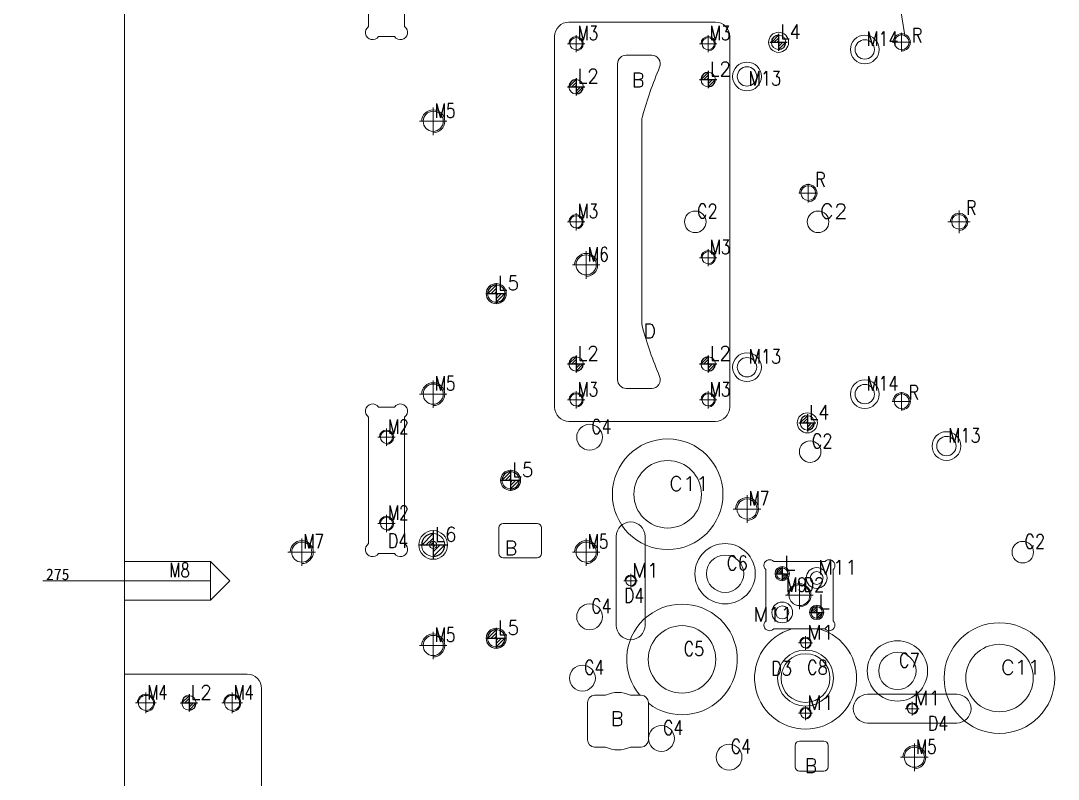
# Model space of a CAD drawing. Header units: millimetres. Extents: x 10529 to 13062, y 71179 to 72595.
# Drawn here: x 10529 to 11251, y 71543 to 72071 of the extents above; entities that cross this region are included whole.
import ezdxf

# ---------------------------------------------------------------- set-up
doc = ezdxf.new("R2010")
doc.units = ezdxf.units.MM
for name, pattern in [('CENTER', [0]), ('DASHED', [0]), ('HIDDEN', [0])]:
    doc.linetypes.add(name, pattern=pattern)
for name, color, linetype in [('CENTER', 1, 'CENTER'), ('dim', 4, 'Continuous'), ('UP', 7, 'Continuous'), ('UP_O', 40, 'Continuous')]:
    doc.layers.add(name, color=color, linetype=linetype)
doc.styles.add('_PUG_ERP', font='txt')
doc.styles.add('chinesef_fs', font='txt.shx', dxfattribs={"bigfont": 'gbcbig.shx'})
doc.dimstyles.new('_PUG_ERP', dxfattribs={"dimtxt": 8, "dimasz": 1.5, "dimexe": 0.5, "dimexo": 0.5, "dimgap": 0.5, "dimtad": 1, "dimtxsty": '_PUG_ERP', "dimblk": 'CLOSEDBLANK', "dimcen": 0, "dimclrd": 4, "dimclre": 4, "dimclrt": 3, "dimazin": 3, "dimtfac": 1, "dimtmove": 0, "dimatfit": 3, "dimldrblk": 'CLOSEDBLANK', "dimlwd": 9, "dimlwe": 9})

# ---------------------------------------------------------------- blocks, each defined once
blk = doc.blocks.new('*D735')
at = {"layer": 'Defpoints', "color": 0}
for p in [(12001.2, 72456), (12016.2, 72456), (10601.2, 71406)]:
    blk.add_point(p, dxfattribs=at)
at = {"layer": 'dim', "color": 4, "lineweight": 9}
for p, q in [((12001.7, 72456), (12010.2, 72456)), ((12010.2, 72456), (12013.2, 72456)), ((12013.2, 72456), (12043.75, 72456))]:
    blk.add_line(p, q, dxfattribs=at)
at = {"layer": 'dim', "color": 3, "lineweight": 13, "insert": (12030.22, 72460.5), "char_height": 8, "attachment_point": 5, "style": '_PUG_ERP'}
blk.add_mtext('1050', dxfattribs=at)
blk = doc.blocks.new('_ClosedBlank')
blk = doc.blocks.new('*D738')
at = {"layer": 'Defpoints', "color": 0}
for p in [(12001.2, 72471), (12001.2, 72456), (10601.2, 71406)]:
    blk.add_point(p, dxfattribs=at)
at = {"layer": 'dim', "color": 4, "lineweight": 9}
blk.add_line((12001.2, 72456.5), (12001.2, 72498.55), dxfattribs=at)
at = {"layer": 'dim', "color": 3, "lineweight": 13, "insert": (11996.7, 72485.02), "char_height": 8, "attachment_point": 5, "rotation": 90, "style": '_PUG_ERP'}
blk.add_mtext('1400', dxfattribs=at)
blk = doc.blocks.new('pg_hx_L0')
at = {"color": 230}
for p, q in [((-0.5, -0.003), (0, 0.497)), ((0, 0.6), (0, -0.6)), ((-0.6, 0), (0.6, 0)), ((-0.3, 0), (0, 0.3)), ((-0.1, 0), (0, 0.1)), ((0.5, 0.003), (0, -0.497)), ((0.1, 0), (0, -0.1)), ((0.3, 0), (0, -0.3))]:
    blk.add_line(p, q, dxfattribs=at)
for start, end in [(90, 180), (270, 0)]:
    blk.add_arc((0, 0), 0.5, start, end, dxfattribs=at)
blk = doc.blocks.new('pg_hx_LLL0')
blk.add_blockref('pg_hx_L0', (0, 0))
blk = doc.blocks.new('*D743')
at = {"layer": 'Defpoints', "color": 0}
for p in [(10785.7, 72488.45), (10781.2, 72396), (10601.2, 71406)]:
    blk.add_point(p, dxfattribs=at)
at = {"layer": 'dim', "color": 4, "lineweight": 9}
for p, q in [((10785.7, 72485.45), (10785.7, 72508.38)), ((10781.2, 72482.45), (10785.7, 72485.45)), ((10781.2, 72396.5), (10781.2, 72482.45))]:
    blk.add_line(p, q, dxfattribs=at)
at = {"layer": 'dim', "color": 3, "lineweight": 13, "insert": (10781.2, 72498.66), "char_height": 8, "attachment_point": 5, "rotation": 90, "style": '_PUG_ERP'}
blk.add_mtext('180', dxfattribs=at)
blk = doc.blocks.new('*D744')
at = {"layer": 'Defpoints', "color": 0}
for p in [(11825.7, 72495.1), (11821.2, 72396), (10601.2, 71406)]:
    blk.add_point(p, dxfattribs=at)
at = {"layer": 'dim', "color": 4, "lineweight": 9}
for p, q in [((11825.7, 72492.1), (11825.7, 72522.64)), ((11821.2, 72489.1), (11825.7, 72492.1)), ((11821.2, 72396.5), (11821.2, 72489.1))]:
    blk.add_line(p, q, dxfattribs=at)
at = {"layer": 'dim', "color": 3, "lineweight": 13, "insert": (11821.2, 72509.12), "char_height": 8, "attachment_point": 5, "rotation": 90, "style": '_PUG_ERP'}
blk.add_mtext('1220', dxfattribs=at)
blk = doc.blocks.new('*D745')
at = {"layer": 'Defpoints', "color": 0}
for p in [(10661.2, 72181), (10550.1, 72176.5), (10601.2, 71406)]:
    blk.add_point(p, dxfattribs=at)
at = {"layer": 'dim', "color": 4, "lineweight": 9}
for p, q in [((10556.1, 72181), (10553.1, 72176.5)), ((10660.7, 72181), (10556.1, 72181)), ((10553.1, 72176.5), (10529.03, 72176.5))]:
    blk.add_line(p, q, dxfattribs=at)
at = {"layer": 'dim', "color": 3, "lineweight": 13, "insert": (10539.32, 72181), "char_height": 8, "attachment_point": 5, "style": '_PUG_ERP'}
blk.add_mtext('775', dxfattribs=at)
blk = doc.blocks.new('*D746')
at = {"layer": 'Defpoints', "color": 0}
for p in [(10565.59, 71681), (10661.2, 71681), (10601.2, 71406)]:
    blk.add_point(p, dxfattribs=at)
at = {"layer": 'dim', "color": 4, "lineweight": 9}
blk.add_line((10660.7, 71681), (10544.51, 71681), dxfattribs=at)
at = {"layer": 'dim', "color": 3, "lineweight": 13, "insert": (10554.8, 71685.5), "char_height": 8, "attachment_point": 5, "style": '_PUG_ERP'}
blk.add_mtext('275', dxfattribs=at)

msp = doc.modelspace()

# ---------------------------------------------------------------- linework, layer by layer
at = {"layer": 'CENTER', "color": 1, "linetype": 'CENTER', "lineweight": 13}
for p, q in [((11142.34, 72049.508), (11142.34, 72062.49)), ((11135.849, 72055.999), (11148.831, 72055.999)), ((11077.34, 71944.508), (11077.34, 71957.49)), ((11070.849, 71950.999), (11083.831, 71950.999)), ((11182.34, 71924.508), (11182.34, 71937.49)), ((11175.849, 71930.999), (11188.831, 71930.999)), ((11142.34, 71799.508), (11142.34, 71812.49)), ((11135.849, 71805.999), (11148.831, 71805.999))]:
    msp.add_line(p, q, dxfattribs=at)
at = {"layer": 'dim', "color": 6, "lineweight": 13}
msp.add_line((11144.491, 72060.678), (11077.187, 72488.358), dxfattribs=at)
at = {"layer": 'UP', "color": 135, "linetype": 'Continuous', "lineweight": 18}
msp.add_line((10601.198, 72456), (10601.198, 71406), dxfattribs=at)
at = {"layer": 'UP', "color": 2, "linetype": 'DASHED', "lineweight": 13, "ltscale": 1.505038}
for p, q in [((10771.198, 72066.952), (10771.198, 72155.048)), ((10796.198, 72155.048), (10796.198, 72066.952)), ((10771.198, 71706.952), (10771.198, 71795.048)), ((10796.198, 71795.048), (10796.198, 71706.952)), ((10943.698, 71712), (10943.698, 71650)), ((10963.698, 71650), (10963.698, 71712)), ((11180.698, 71602), (11118.698, 71602)), ((11118.698, 71582), (11180.698, 71582))]:
    msp.add_line(p, q, dxfattribs=at)
at = {"layer": 'UP', "color": 31, "linetype": 'Continuous', "lineweight": 18}
for p, q in [((10910.698, 72070.034), (11012.698, 72070.034)), ((10900.698, 71802.034), (10900.698, 72060.034)), ((11022.698, 72060.034), (11022.698, 71802.034)), ((10968.355, 72047.034), (10950.548, 72047.034)), ((10944.548, 72041.034), (10944.548, 71821.034)), ((10961.498, 71860.277), (10961.498, 72001.79)), ((10950.548, 71815.034), (10968.326, 71815.034)), ((11012.698, 71792.034), (10910.698, 71792.034)), ((10861.978, 71700), (10861.978, 71718)), ((10888.495, 71721), (10864.978, 71721)), ((10891.495, 71718), (10891.495, 71700)), ((10864.978, 71697), (10888.495, 71697)), ((10928.598, 71601.3), (10936.102, 71601.3)), ((10960.17, 71601.3), (10953.534, 71601.3)), ((10960.17, 71601.3), (10961.038, 71601.3)), ((10923.598, 71570.3), (10923.598, 71596.3)), ((10966.038, 71596.3), (10966.038, 71595.735)), ((10966.038, 71570.3), (10966.038, 71595.735)), ((10936.099, 71565.3), (10928.598, 71565.3)), ((10961.038, 71565.3), (10953.538, 71565.3)), ((11068.199, 71551.499), (11068.199, 71566.45)), ((11088.199, 71569.45), (11071.199, 71569.45)), ((11091.199, 71551.499), (11091.199, 71566.45)), ((11088.199, 71548.499), (11071.199, 71548.499))]:
    msp.add_line(p, q, dxfattribs=at)
at = {"layer": 'UP', "color": 31, "linetype": 'DASHED', "lineweight": 13, "ltscale": 1.505038}
for p, q in [((10789.247, 72060), (10778.15, 72060)), ((10778.15, 71802), (10789.247, 71802)), ((10789.247, 71700), (10778.15, 71700)), ((11047.698, 71653.155), (11047.698, 71688.845)), ((11053.353, 71694.5), (11089.043, 71694.5)), ((11094.698, 71688.845), (11094.698, 71653.155)), ((11089.043, 71647.5), (11053.353, 71647.5)), ((10686.698, 71616), (10601.198, 71616)), ((10696.698, 71461), (10696.698, 71606))]:
    msp.add_line(p, q, dxfattribs=at)
at = {"layer": 'UP', "color": 5, "linetype": 'DASHED', "lineweight": 13, "ltscale": 1.505038}
for p, q in [((10661.198, 71694.503), (10601.198, 71694.503)), ((10674.701, 71681), (10661.198, 71694.503)), ((10661.198, 71694.503), (10661.198, 71667.497)), ((10661.198, 71667.497), (10674.701, 71681)), ((10601.198, 71667.497), (10661.198, 71667.497))]:
    msp.add_line(p, q, dxfattribs=at)
at = {"layer": 'UP', "color": 42, "linetype": 'Continuous', "lineweight": 18}
for centre, radius in [((10915.698, 72055.034), 4.253), ((11007.698, 72055.034), 4.253), ((11056.698, 72056), 7), ((11116.698, 72051), 10), ((11116.698, 72051), 6.753), ((11034.67, 72032.224), 10), ((11034.67, 72032.224), 6.753), ((10915.698, 71931.034), 4.253), ((10998.665, 71931), 7.5), ((11084.18, 71931), 7.5), ((10922.698, 71901), 7.003), ((11007.698, 71906.034), 4.253), ((10860.098, 71881), 7), ((11034.67, 71829.775), 10), ((11034.67, 71829.775), 6.753), ((11116.698, 71811), 10), ((10915.698, 71807.034), 4.253), ((11007.698, 71807.034), 4.253), ((11116.698, 71811), 6.753), ((11076.698, 71791), 7), ((10925.098, 71780.999), 9), ((11173.571, 71774.857), 10), ((10979.448, 71741.3), 38.5), ((11078.665, 71771), 7.5), ((11173.571, 71774.857), 6.753), ((10979.448, 71741.3), 23.5), ((10870.098, 71751), 7), ((11034.698, 71731), 7.003), ((10816.198, 71706), 10), ((10724.698, 71701), 7.003), ((10816.198, 71706), 2.5), ((11019.459, 71685.972), 21), ((11226.698, 71700.996), 7.5), ((11019.459, 71685.972), 13), ((11059.198, 71686), 5), ((11083.198, 71683), 7.25), ((11083.198, 71683), 4.503), ((11071.198, 71671), 7.253), ((10925.098, 71656), 9), ((11059.198, 71659), 7.25), ((11059.198, 71659), 4.503), ((11083.198, 71659), 5), ((10860.098, 71641), 7), ((10989.448, 71626.3), 23.5), ((11210.448, 71613.3), 38.5), ((11139.448, 71618.3), 21), ((11139.448, 71618.3), 13), ((11210.448, 71613.3), 23.5), ((10920.098, 71613.27), 9), ((10975.098, 71571.27), 9), ((11022.198, 71558.27), 9)]:
    msp.add_circle(centre, radius, dxfattribs=at)
at = {"layer": 'UP', "color": 30, "linetype": 'DASHED', "lineweight": 13, "ltscale": 1.505038}
for centre, radius in [((10816.198, 72001), 7.003), ((10816.198, 71811), 7.003), ((10783.698, 71781), 4.253), ((10783.698, 71721), 4.253), ((10922.698, 71701), 7.003), ((10953.698, 71681), 3.403), ((10816.198, 71636), 7.003), ((11075.448, 71637.8), 3.403), ((11075.448, 71613.3), 19.5), ((10616.198, 71596), 5.253), ((10676.198, 71596), 5.253), ((11149.698, 71592), 3.403), ((11075.448, 71588.8), 3.403), ((11151.198, 71558.185), 7.003)]:
    msp.add_circle(centre, radius, dxfattribs=at)
at = {"layer": 'UP', "color": 2, "linetype": 'Continuous', "lineweight": 18}
msp.add_circle((11075.448, 71613.3), 17, dxfattribs=at)
at = {"layer": 'UP', "color": 31, "linetype": 'DASHED', "lineweight": 13, "ltscale": 1.505038}
for centre, radius, start, end in [((10774.027, 72062.828), 5, 124.449902, 325.550098), ((10793.37, 72062.828), 5, 214.449902, 55.550098), ((10774.027, 71799.172), 5, 34.449902, 235.550098), ((10793.37, 71799.172), 5, 304.449902, 145.550098), ((10774.027, 71702.828), 5, 124.449902, 325.550098), ((10793.37, 71702.828), 5, 214.449902, 55.550098), ((11050.456, 71691.742), 4, 43.584935, 226.415065), ((11091.941, 71691.742), 4, 313.584935, 136.415065), ((11050.456, 71650.258), 4, 133.584935, 316.415065), ((11091.941, 71650.258), 4, 223.584935, 46.415065), ((11075.448, 71613.3), 35.5, 105.552848, 74.447152), ((10686.698, 71606), 10, 0, 90)]:
    msp.add_arc(centre, radius, start, end, dxfattribs=at)
at = {"layer": 'UP', "color": 31, "linetype": 'Continuous', "lineweight": 18}
for centre, radius, start, end in [((10910.698, 72060.034), 10, 90, 180), ((11012.698, 72060.034), 10, 0, 90), ((10950.548, 72041.034), 6, 90, 180), ((10968.355, 72041.034), 6, 336.929798, 90), ((11226.698, 71931), 274.8, 156.929798, 164.554088), ((10970.498, 72001.79), 9, 164.554069, 180), ((10970.998, 71860.277), 9.5, 180, 195.460624), ((11226.698, 71931), 274.8, 195.460551, 203.055157), ((10950.548, 71821.034), 6, 180, 270), ((10968.326, 71821.034), 6, 270, 23.055157), ((10910.698, 71802.034), 10, 180, 270), ((11012.698, 71802.034), 10, 270, 0), ((10864.978, 71718), 3, 90, 180), ((10888.495, 71718), 3, 0, 90), ((10864.978, 71700), 3, 180, 270), ((10888.495, 71700), 3, 270, 0), ((10989.448, 71626.3), 38.5, 232.551229, 220.4931), ((10928.598, 71596.3), 5, 90, 180), ((10944.818, 71583.299), 20, 64.163838, 115.836162), ((10961.038, 71596.3), 5, 0, 90), ((10928.598, 71570.3), 5, 180, 270), ((10944.818, 71583.299), 20, 244.152297, 295.847703), ((10961.038, 71570.3), 5, 270, 0), ((11071.199, 71566.45), 3, 90, 180), ((11088.199, 71566.45), 3, 0, 90), ((11071.199, 71551.499), 3, 180, 270), ((11088.199, 71551.499), 3, 270, 0)]:
    msp.add_arc(centre, radius, start, end, dxfattribs=at)
at = {"layer": 'UP', "color": 42, "linetype": 'Continuous', "lineweight": 13}
for centre, radius in [((10915.698, 72055.034), 5), ((11007.698, 72055.034), 5), ((10915.698, 71931.034), 5), ((10922.698, 71901), 8), ((11007.698, 71906.034), 5), ((10915.698, 71807.034), 5), ((11007.698, 71807.034), 5), ((11034.698, 71731), 8), ((10724.698, 71701), 8), ((11071.198, 71671), 8)]:
    msp.add_arc(centre, radius, 270, 180, dxfattribs=at)
at = {"layer": 'UP', "color": 30, "linetype": 'DASHED', "lineweight": 13, "ltscale": 1.505038}
for centre, radius in [((10816.198, 72001), 8), ((10816.198, 71811), 8), ((10783.698, 71781), 5), ((10783.698, 71721), 5), ((10922.698, 71701), 8), ((10953.698, 71681), 4), ((10816.198, 71636), 8), ((11075.448, 71637.8), 4), ((10616.198, 71596), 6), ((10676.198, 71596), 6), ((11149.698, 71592), 4), ((11075.448, 71588.8), 4), ((11151.198, 71558.185), 8)]:
    msp.add_arc(centre, radius, 270, 180, dxfattribs=at)
at = {"layer": 'UP', "color": 2, "linetype": 'DASHED', "lineweight": 13, "ltscale": 1.505038}
for centre, start, end in [((10953.698, 71712), 90, 180), ((10953.698, 71712), 0, 90), ((10953.698, 71650), 180, 270), ((10953.698, 71650), 270, 0), ((11118.698, 71592), 90, 180), ((11180.698, 71592), 0, 90), ((11118.698, 71592), 180, 270), ((11180.698, 71592), 270, 0)]:
    msp.add_arc(centre, 10, start, end, dxfattribs=at)
at = {"layer": 'UP_O', "linetype": 'CENTER', "lineweight": 13, "ltscale": 1.505038}
for p, q in [((10915.698, 72049.034), (10915.698, 72061.034)), ((11007.698, 72049.034), (11007.698, 72061.034)), ((10909.698, 72055.034), (10921.698, 72055.034)), ((11001.698, 72055.034), (11013.698, 72055.034)), ((10816.198, 71991.4), (10816.198, 72010.6)), ((10806.598, 72001), (10825.798, 72001)), ((10915.698, 71925.034), (10915.698, 71937.034)), ((10909.698, 71931.034), (10921.698, 71931.034)), ((11007.698, 71900.034), (11007.698, 71912.034)), ((10922.698, 71891.4), (10922.698, 71910.6)), ((11001.698, 71906.034), (11013.698, 71906.034)), ((10913.098, 71901), (10932.298, 71901)), ((10816.198, 71801.4), (10816.198, 71820.6)), ((10806.598, 71811), (10825.798, 71811)), ((10915.698, 71801.034), (10915.698, 71813.034)), ((11007.698, 71801.034), (11007.698, 71813.034)), ((10909.698, 71807.034), (10921.698, 71807.034)), ((11001.698, 71807.034), (11013.698, 71807.034)), ((10783.698, 71775), (10783.698, 71787)), ((10777.698, 71781), (10789.698, 71781)), ((11034.698, 71721.4), (11034.698, 71740.6)), ((10783.698, 71715), (10783.698, 71727)), ((11025.098, 71731), (11044.298, 71731)), ((10777.698, 71721), (10789.698, 71721)), ((10724.698, 71691.4), (10724.698, 71710.6)), ((10922.698, 71691.4), (10922.698, 71710.6)), ((10715.098, 71701), (10734.298, 71701)), ((10913.098, 71701), (10932.298, 71701)), ((10948.898, 71681), (10958.498, 71681)), ((10953.698, 71676.2), (10953.698, 71685.8)), ((11071.198, 71661.4), (11071.198, 71680.6)), ((11061.598, 71671), (11080.798, 71671)), ((10816.198, 71626.4), (10816.198, 71645.6)), ((11070.648, 71637.8), (11080.248, 71637.8)), ((11075.448, 71633), (11075.448, 71642.6)), ((10806.598, 71636), (10825.798, 71636)), ((10616.198, 71588.8), (10616.198, 71603.2)), ((10676.198, 71588.8), (10676.198, 71603.2)), ((10608.998, 71596), (10623.398, 71596)), ((10668.998, 71596), (10683.398, 71596)), ((11149.698, 71587.2), (11149.698, 71596.8)), ((11070.648, 71588.8), (11080.248, 71588.8)), ((11075.448, 71584), (11075.448, 71593.6)), ((11144.898, 71592), (11154.498, 71592)), ((11151.198, 71548.585), (11151.198, 71567.785)), ((11141.598, 71558.185), (11160.798, 71558.185))]:
    msp.add_line(p, q, dxfattribs=at)
at = {"layer": 'UP_O', "color": 6, "linetype": 'HIDDEN', "lineweight": 13, "ltscale": 0.5}
for p, q in [((11182.34, 71923.199), (11182.34, 71938.799)), ((11174.54, 71930.999), (11190.14, 71930.999))]:
    msp.add_line(p, q, dxfattribs=at)
at = {"layer": 'UP_O', "linetype": 'Continuous', "lineweight": 18}
for centre, radius in [((11056.698, 72056), 5), ((11007.698, 72030.034), 5), ((10915.698, 72025.034), 5), ((10860.098, 71881), 6), ((10915.698, 71832.034), 5), ((11007.698, 71832.034), 5), ((11076.698, 71791), 5), ((10870.098, 71751), 6), ((10816.198, 71706), 8), ((11059.198, 71686), 4), ((11083.198, 71659), 4), ((10860.098, 71641), 6), ((10646.198, 71596), 5)]:
    msp.add_circle(centre, radius, dxfattribs=at)
at = {"layer": 'UP_O', "color": 6, "linetype": 'HIDDEN', "lineweight": 13, "ltscale": 0.5}
for centre in [(11142.34, 72055.999), (11077.34, 71950.999), (11182.34, 71930.999), (11142.34, 71805.999)]:
    msp.add_circle(centre, 5.15, dxfattribs=at)
for centre in [(11142.34, 72055.999), (11077.34, 71950.999), (11182.34, 71930.999), (11142.34, 71805.999)]:
    msp.add_arc(centre, 6, 270, 180, dxfattribs=at)

# ---------------------------------------------------------------- block references
at = {"layer": 'UP', "lineweight": 13, "ltscale": 1.505038}
for p, xscale, yscale, zscale in [((11056.698, 72056), 10, 10, 10), ((11007.698, 72030.034), 10, 10, 10), ((10915.698, 72025.034), 10, 10, 10), ((10860.098, 71881), 12, 12, 12), ((10915.698, 71832.034), 10, 10, 10), ((11007.698, 71832.034), 10, 10, 10), ((11076.698, 71791), 10, 10, 10), ((10870.098, 71751), 12, 12, 12), ((10816.198, 71706), 16, 16, 16), ((11059.198, 71686), 8, 8, 8), ((11083.198, 71659), 8, 8, 8), ((10860.098, 71641), 12, 12, 12), ((10646.198, 71596), 10, 10, 10)]:
    msp.add_blockref('pg_hx_LLL0', p, dxfattribs=dict(at, xscale=xscale, yscale=yscale, zscale=zscale))

# ---------------------------------------------------------------- texts
at = {"layer": 'dim', "color": 4, "lineweight": 13, "style": 'chinesef_fs'}
for s, width, p in [('M3', 0.7599, (10916.731, 72057.447)), ('M3', 0.7599, (11008.731, 72057.447)), ('L4', 0.9023, (11057.771, 72058.433)), ('M14', 0.8114, (11117.831, 72053.463)), ('L2', 0.9315, (11008.731, 72032.447)), ('L2', 0.9315, (10916.731, 72027.447)), ('B', 0.9609, (10954.593, 72024.827)), ('M13', 0.8264, (11035.804, 72025.912)), ('M5', 0.7599, (10817.291, 72003.443)), ('M3', 0.7599, (10916.731, 71933.447)), ('C2', 0.825, (10999.748, 71933.438)), ('C2', 1.1106, (11085.253, 71933.433)), ('M6', 0.7804, (10923.791, 71903.443)), ('M3', 0.7599, (11008.731, 71908.447)), ('L5', 0.9315, (10861.171, 71883.433)), ('D', 0.9609, (10962.631, 71849.997)), ('L2', 0.9315, (10916.731, 71834.447)), ('L2', 0.9315, (11008.731, 71834.447)), ('M13', 0.8264, (11035.804, 71832.238)), ('M5', 0.7599, (10817.291, 71813.443)), ('M3', 0.7599, (10916.731, 71809.447)), ('M3', 0.7599, (11008.731, 71809.447)), ('M14', 0.8114, (11117.831, 71813.463)), ('L4', 0.9023, (11077.771, 71793.433)), ('M2', 0.7599, (10784.731, 71783.413)), ('C4', 0.8021, (10926.211, 71783.452)), ('C2', 0.825, (11079.748, 71773.438)), ('M13', 0.8264, (11174.705, 71777.32)), ('L5', 0.9315, (10871.171, 71753.433)), ('C11', 1.0625, (10980.486, 71743.716)), ('M7', 0.7599, (11035.791, 71733.443)), ('M2', 0.7599, (10784.731, 71723.413)), ('L6', 0.9625, (10817.331, 71708.463)), ('M7', 0.7599, (10725.791, 71703.443)), ('D4', 0.8021, (10784.631, 71703.91)), ('M5', 0.7599, (10923.791, 71703.443)), ('C2', 0.825, (11227.781, 71703.434)), ('B', 0.9609, (10866.086, 71698.793)), ('C6', 0.8493, (11020.497, 71688.388)), ('L', 1.1211, (11060.231, 71688.413)), ('M11', 0.9917, (11084.276, 71685.435)), ('M8', 0.7599, (10632.431, 71683.513)), ('M1', 0.9957, (10954.711, 71683.403)), ('M9', 0.7804, (11061.761, 71673.443)), ('D2', 0.825, (11073.972, 71673.363)), ('D4', 0.8021, (10949.101, 71665.813)), ('C4', 0.8021, (10926.211, 71658.453)), ('L', 1.1211, (11084.231, 71661.413)), ('M11', 0.9917, (11039.216, 71652.66)), ('L5', 0.9315, (10861.171, 71643.433)), ('M5', 0.7599, (10817.291, 71638.443)), ('M1', 0.9957, (11076.461, 71640.203)), ('C5', 0.825, (10990.486, 71628.716)), ('C7', 0.825, (11140.486, 71620.716)), ('C4', 0.8021, (10921.211, 71615.723)), ('D3', 0.825, (11051.531, 71615.013)), ('C8', 0.825, (11076.486, 71615.716)), ('C11', 1.0625, (11211.486, 71615.716)), ('M4', 0.7404, (10617.251, 71598.423)), ('L2', 0.9315, (10647.231, 71598.413)), ('M4', 0.7404, (10677.251, 71598.423)), ('M1', 0.9957, (11150.711, 71594.403)), ('M1', 0.9957, (11076.461, 71591.203)), ('B', 0.9609, (10939.959, 71580.092)), ('C4', 0.8021, (10976.211, 71573.724)), ('D4', 0.8021, (11160.601, 71576.813)), ('C4', 0.8021, (11023.311, 71560.723)), ('M5', 0.7599, (11152.291, 71560.628)), ('B', 0.9609, (11074.84, 71547.243))]:
    msp.add_text(s, height=10, dxfattribs=dict(at, width=width)).set_placement(p)
at = {"layer": 'dim', "color": 6, "lineweight": 13, "style": 'chinesef_fs', "width": 0.8114}
for p in [(11149.467, 72055.868), (11082.166, 71955.472), (11187.173, 71935.836), (11147.14, 71807.192)]:
    msp.add_text('R', height=10, dxfattribs=at).set_placement(p)

# ---------------------------------------------------------------- dimensions: what is measured, and where the dimension line sits
at = {"layer": 'dim', "lineweight": 13}
for feature_location, offset, dtype, picture, middle in [((11821.198, 72396), (4.5, 99.096), 1, '*D744', (11821.198, 72509.12)), ((10781.198, 72396), (4.5, 92.449), 1, '*D743', (10781.198, 72498.663)), ((12001.198, 72456), (0, 15), 1, '*D738', (11996.698, 72485.024)), ((12001.198, 72456), (15, 0), 0, '*D735', (12030.222, 72460.5)), ((10661.198, 72181), (-111.097, -4.5), 0, '*D745', (10539.315, 72181)), ((10661.198, 71681), (-95.612, 0), 0, '*D746', (10554.8, 71685.5))]:
    dim = msp.add_ordinate_dim(feature_location=feature_location, offset=offset, dtype=dtype, origin=(10601.198, 71406), dimstyle='_PUG_ERP', dxfattribs=at)
    dim.commit()
    dim.dimension.update_dxf_attribs({"geometry": picture, "text_midpoint": middle})

doc.saveas('drawing.dxf')
